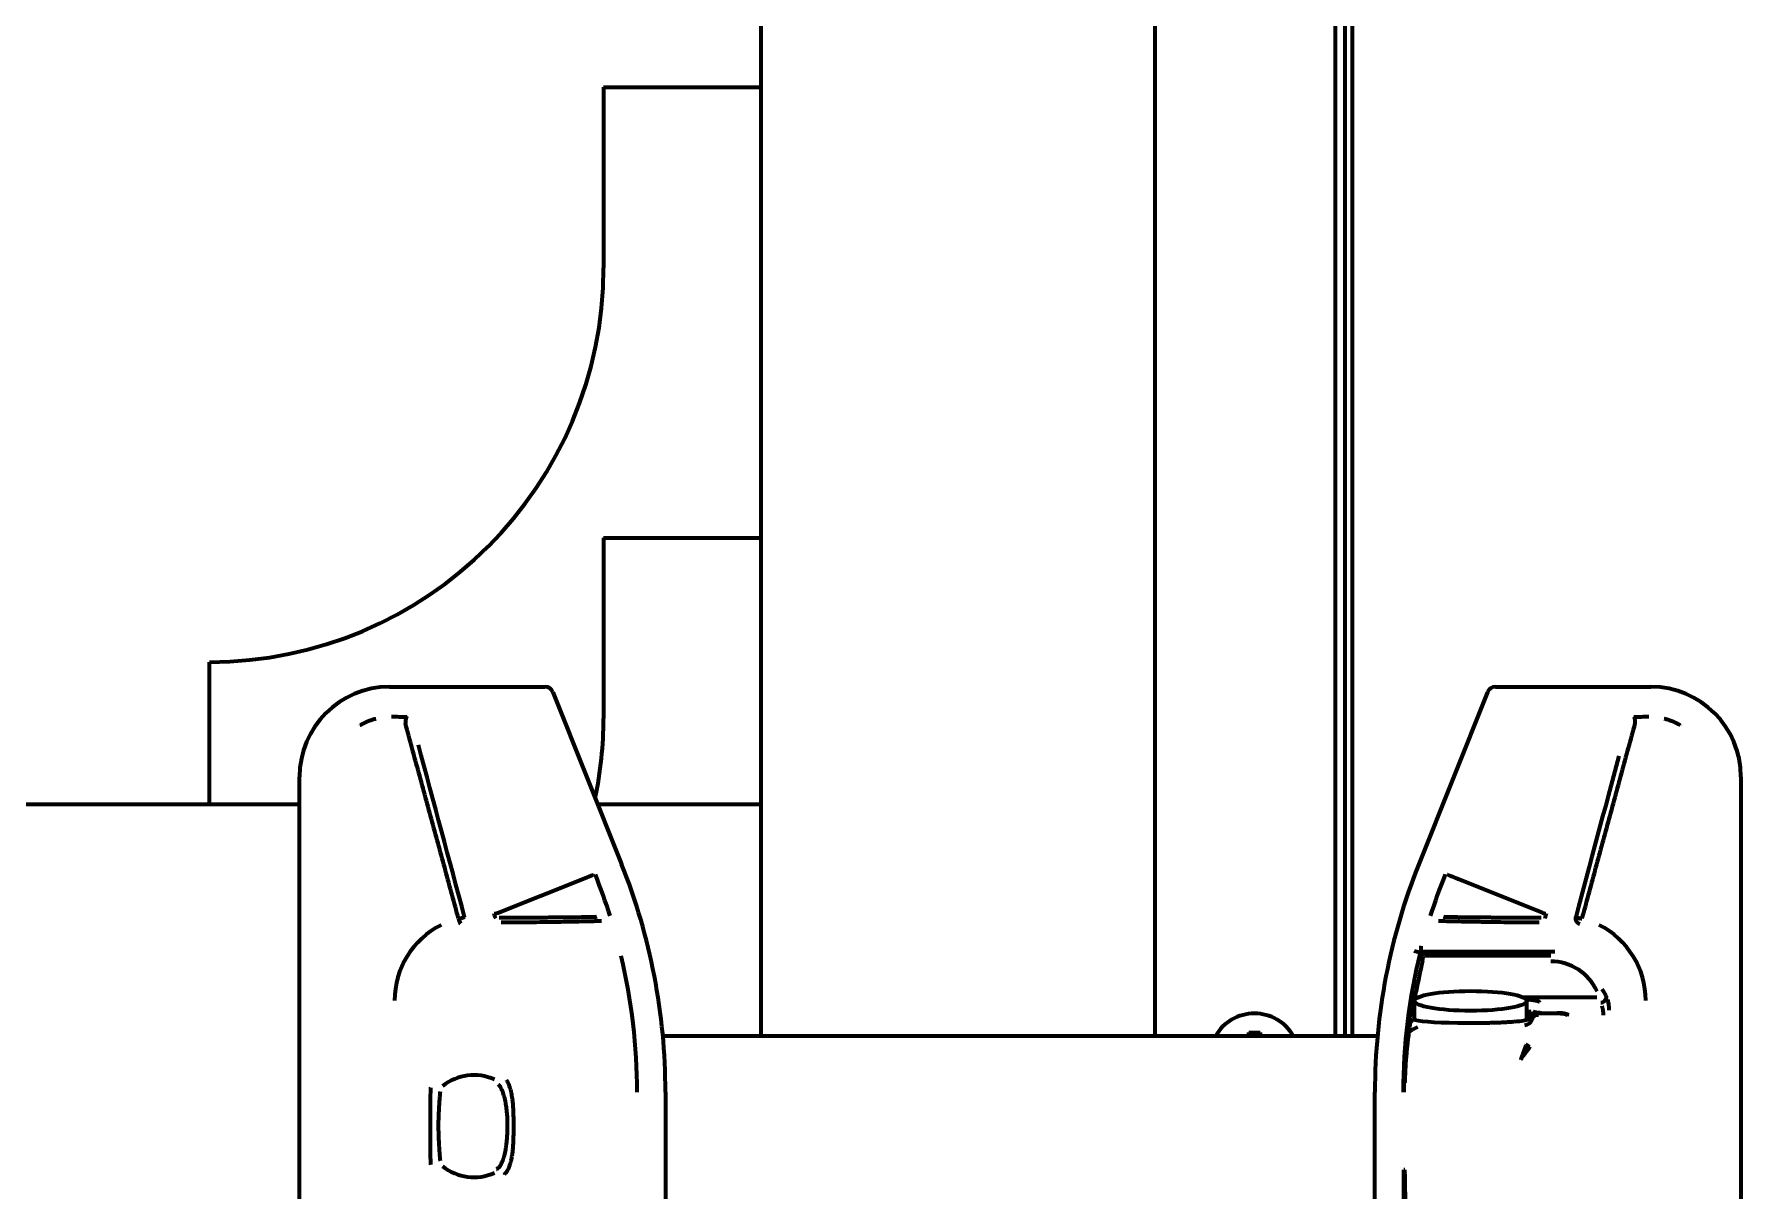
# Model space of a CAD drawing. Header units: inches. Extents: x -3022 to 7311, y 343 to 5680.
# Drawn here: x 3540.4 to 3691.9, y 4608.4 to 4711 of the extents above; entities that cross this region are included whole.
import ezdxf

# ---------------------------------------------------------------- set-up
doc = ezdxf.new("R2010")
doc.units = ezdxf.units.IN

msp = doc.modelspace()

# ---------------------------------------------------------------- linework, layer by layer
at = {"linetype": 'Continuous', "lineweight": 70}
for p, q in [((3655.92, 4622.11), (3655.92, 5426.1)), ((3639.92, 4622.11), (3639.92, 5424.1)), ((3604.92, 4622.1), (3604.92, 4927.61)), ((3657.42, 4622.1), (3657.42, 4925.1)), ((3656.74, 4924.1), (3656.74, 4622.1)), ((3590.92, 4706.32), (3590.92, 4690.3)), ((3590.92, 4706.32), (3604.92, 4706.32)), ((3590.92, 4666.32), (3590.92, 4650.3)), ((3590.92, 4666.32), (3604.92, 4666.32)), ((3555.92, 4642.65), (3555.92, 4655.3)), ((3571.91, 4653.1), (3585.72, 4653.1)), ((3670.12, 4653.1), (3683.93, 4653.1)), ((3586.41, 4652.63), (3592.52, 4637.36)), ((3669.42, 4652.63), (3663.32, 4637.36)), ((3563.92, 4573.1), (3563.92, 4645.11)), ((3691.92, 4645.11), (3691.92, 4573.1)), ((3563.91, 4642.65), (3224.92, 4642.65)), ((3604.92, 4642.65), (3590.4, 4642.65)), ((3589.1, 4636.06), (3589.98, 4636.42)), ((3581.54, 4633.04), (3589.1, 4636.06)), ((3674.3, 4633.04), (3666.74, 4636.06)), ((3663.52, 4629.59), (3675.41, 4629.59)), ((3675.03, 4629.21), (3663.82, 4629.21)), ((3663.73, 4628.71), (3663.63, 4628.74)), ((3663.19, 4626.05), (3663.09, 4626.06)), ((3662.92, 4625.22), (3662.92, 4623.55)), ((3663.11, 4625.55), (3663.28, 4625.55)), ((3672.55, 4625.55), (3679.14, 4625.55)), ((3672.92, 4623.55), (3672.92, 4625.22)), ((3662.43, 4623.11), (3662.53, 4623.02)), ((3662.65, 4623.35), (3662.8, 4623.61)), ((3662.82, 4623.64), (3662.92, 4623.69)), ((3673.01, 4623.63), (3673.01, 4623.64)), ((3673.72, 4624.1), (3673.77, 4624.1)), ((3675.6, 4624.1), (3673.82, 4624.1)), ((3675.6, 4624.14), (3675.6, 4624.1)), ((3659.65, 4622.1), (3596.19, 4622.1)), ((3596.42, 4617.12), (3596.42, 4573.1)), ((3659.42, 4573.1), (3659.42, 4617.12)), ((3662.09, 4610.23), (3661.99, 4610.23))]:
    msp.add_line(p, q, dxfattribs=at)
for centre, radius, start, end in [((3555.92, 4690.3), 35, 270, 0), ((3555.92, 4650.3), 35, 348.2817, 0), ((3541.92, 4617.12), 51.99, 17.5022, 21.8014), ((3541.92, 4617.12), 54.5, 0, 21.8014), ((3713.92, 4617.12), 54.5, 158.1986, 180), ((3713.92, 4617.12), 51.99, 158.1986, 162.4978), ((3579.86, 4625.25), 7.5, 116.6411, 180.0036), ((3675.97, 4625.25), 7.5, 359.9972, 63.358), ((3541.92, 4617.12), 51.99, 0, 13.4408), ((3713.92, 4617.12), 51.99, 166.2035, 180), ((3713.92, 4617.12), 51.61, 166.993, 170.0221), ((3675.04, 4624.22), 4.5, 24.0059, 90.0091), ((3648.72, 4620.1), 4, 29.9981, 149.9963), ((3667.92, 4614.1), 10, 122.7612, 122.9242), ((3579.42, 4614.1), 4.53, 66.4602, 128.2829), ((3713.92, 4617.12), 51.93, 179.0499, 180), ((3579.42, 4614.1), 4.53, 231.7171, 293.5398)]:
    msp.add_arc(centre, radius, start, end, dxfattribs=at)
for centre, major_axis, ratio, start_param, end_param in [((3571.93, 4645.09), (-5.67, 5.67), 0.997265, 5.499157, 7.067214), ((3585.72, 4652.35), (0.031, -0.75), 0.998627, 1.910477, 3.100392), ((3670.12, 4652.35), (0.031, 0.75), 0.998627, 0.041201, 1.231116), ((3683.91, 4645.09), (5.67, 5.67), 0.997265, 5.499157, 7.067214), ((3564.89, 4614.78), (264.8, -988.25), 0.017452, 1.584217, 1.599684), ((3690.94, 4614.78), (264.8, 988.26), 0.017452, 1.542914, 1.557376), ((3666.32, 4636.23), (-0.464, 0.186), 0.00001, 3.564808, 6.265734), ((3578.1, 4632.54), (-0.483, -0.13), 0.013523, 1.457675, 3.124137), ((3578.1, 4632.54), (-0.119, 0.486), 0.112563, 1.586794, 3.119544), ((3581.7, 4633.1), (-0.483, -0.129), 0.044563, 0.01747, 1.215363), ((3674.13, 4633.1), (0.483, -0.129), 0.044565, 5.067822, 6.265715), ((3677.73, 4632.54), (0.301, -0.399), 0.999598, 3.804727, 5.400099), ((3677.73, 4632.54), (0.483, -0.13), 0.013523, 3.159048, 4.825514), ((3679.48, 4625.57), (-0.427, -0.259), 0.996672, 1.026891, 2.873747), ((3662.48, 4622.72), (-0.0989, 0.0148), 0.918409, 0.044134, 1.971535), ((3667.95, 4623.62), (-5.13, 0), 0.069756, 0.043327, 0.108267), ((3667.92, 4623.62), (5.1, 0), 0.069927, 3.25023, 4.486596), ((3667.92, 4623.62), (5.1, 0), 0.069927, 5.586769, 6.174554), ((3672.74, 4623.7), (0.427, -0.451), 0.999829, 5.524595, 6.891653), ((3667.89, 4623.62), (-5.13, 0), 0.069756, 3.033332, 3.100369), ((3673.69, 4623.67), (0.488, 0.11), 0.980935, 1.683565, 2.914946), ((3673.72, 4623.6), (0, 0.501), 0.999097, 0.000003, 1.473687), ((3673.82, 4623.6), (0, 0.501), 0.999028, 0, 1.471684), ((3673.84, 4623.47), (0.5, -0.014), 0.966696, 1.404138, 2.958996), ((3674.2, 4624.6), (0, -0.5), 0.000006, 5.863051, 6.283192), ((3662.09, 4617.98), (-0.1, 0.0017), 0.000004, 4.712397, 6.26578)]:
    msp.add_ellipse(centre, major_axis=major_axis, ratio=ratio, start_param=start_param, end_param=end_param, dxfattribs=at)
msp.add_ellipse((3667.92, 4625.22), major_axis=(5, 0), ratio=0.176327, dxfattribs=at)
for points, degree, knots in [([(3570.68, 4650.25), (3570.68, 4650.25), (3570.67, 4650.25), (3570.64, 4650.24), (3570.61, 4650.23), (3570.58, 4650.23), (3570.55, 4650.22), (3570.51, 4650.21), (3570.48, 4650.2), (3570.45, 4650.19), (3570.42, 4650.18), (3570.38, 4650.17), (3570.35, 4650.16), (3570.32, 4650.15), (3570.29, 4650.14), (3570.26, 4650.12), (3570.22, 4650.11), (3570.19, 4650.1), (3570.16, 4650.09), (3570.13, 4650.08), (3570.1, 4650.07), (3570.07, 4650.06), (3570.04, 4650.04), (3570, 4650.03), (3569.97, 4650.02), (3569.94, 4650.01), (3569.91, 4649.99), (3569.88, 4649.98), (3569.85, 4649.97), (3569.82, 4649.95), (3569.79, 4649.94), (3569.76, 4649.93), (3569.73, 4649.91), (3569.7, 4649.9), (3569.67, 4649.88), (3569.64, 4649.87), (3569.61, 4649.85), (3569.58, 4649.84), (3569.55, 4649.82), (3569.52, 4649.81), (3569.5, 4649.79), (3569.47, 4649.78), (3569.44, 4649.76), (3569.41, 4649.75), (3569.38, 4649.73), (3569.35, 4649.72), (3569.33, 4649.7), (3569.32, 4649.7)], 3, [0, 0, 0, 0, 0.005015, 0.028175, 0.05131, 0.074419, 0.097503, 0.120562, 0.143595, 0.166602, 0.189585, 0.212542, 0.235473, 0.25838, 0.281261, 0.304118, 0.326949, 0.349755, 0.372537, 0.395294, 0.418026, 0.440734, 0.463417, 0.486075, 0.508709, 0.531318, 0.553901, 0.57646, 0.598992, 0.621499, 0.64398, 0.666435, 0.688864, 0.711266, 0.733641, 0.75599, 0.778311, 0.800606, 0.822873, 0.845112, 0.867324, 0.889507, 0.911663, 0.93379, 0.955889, 0.977959, 1, 1, 1, 1]), ([(3573.44, 4650.41), (3573.44, 4650.41), (3573.44, 4650.41), (3573.43, 4650.41), (3573.43, 4650.41), (3573.43, 4650.41), (3573.43, 4650.4), (3573.42, 4650.4), (3573.42, 4650.4), (3573.42, 4650.4), (3573.42, 4650.39), (3573.41, 4650.39), (3573.41, 4650.39), (3573.41, 4650.39), (3573.41, 4650.38), (3573.4, 4650.38), (3573.4, 4650.37), (3573.4, 4650.37), (3573.4, 4650.36), (3573.39, 4650.35), (3573.38, 4650.34), (3573.37, 4650.31), (3573.36, 4650.28), (3573.35, 4650.24), (3573.35, 4650.2), (3573.34, 4650.16), (3573.33, 4650.11), (3573.33, 4650.07), (3573.33, 4650.05), (3573.33, 4650.03), (3573.33, 4650.01), (3573.32, 4649.99), (3573.32, 4649.97), (3573.32, 4649.95), (3573.32, 4649.93), (3573.32, 4649.91), (3573.32, 4649.89), (3573.32, 4649.87), (3573.32, 4649.86)], 3, [0, 0, 0, 0, 0.014233, 0.028379, 0.042448, 0.056447, 0.070385, 0.08427, 0.098111, 0.111917, 0.125697, 0.13946, 0.153216, 0.166973, 0.180741, 0.194529, 0.208347, 0.222203, 0.236108, 0.25007, 0.311115, 0.372699, 0.435479, 0.500026, 0.55846, 0.619456, 0.683242, 0.749971, 0.771354, 0.793527, 0.8165, 0.840277, 0.864865, 0.890265, 0.91648, 0.94351, 0.971351, 1, 1, 1, 1]), ([(3686.51, 4649.7), (3686.5, 4649.71), (3686.48, 4649.72), (3686.45, 4649.74), (3686.42, 4649.75), (3686.38, 4649.77), (3686.35, 4649.79), (3686.32, 4649.81), (3686.28, 4649.82), (3686.25, 4649.84), (3686.22, 4649.86), (3686.18, 4649.87), (3686.15, 4649.89), (3686.12, 4649.91), (3686.08, 4649.92), (3686.05, 4649.94), (3686.02, 4649.95), (3685.98, 4649.97), (3685.95, 4649.98), (3685.91, 4650), (3685.88, 4650.01), (3685.84, 4650.03), (3685.81, 4650.04), (3685.77, 4650.05), (3685.74, 4650.07), (3685.7, 4650.08), (3685.67, 4650.09), (3685.63, 4650.11), (3685.59, 4650.12), (3685.56, 4650.13), (3685.52, 4650.15), (3685.48, 4650.16), (3685.45, 4650.17), (3685.41, 4650.18), (3685.38, 4650.19), (3685.34, 4650.2), (3685.3, 4650.21), (3685.26, 4650.22), (3685.23, 4650.23), (3685.19, 4650.24), (3685.17, 4650.25), (3685.15, 4650.25), (3685.15, 4650.25)], 3, [0, 0, 0, 0, 0.024984, 0.050005, 0.075063, 0.100157, 0.125287, 0.150454, 0.175656, 0.200893, 0.226166, 0.251473, 0.276815, 0.302192, 0.327602, 0.353046, 0.378524, 0.404035, 0.429579, 0.455156, 0.480765, 0.506407, 0.53208, 0.557785, 0.583522, 0.60929, 0.63509, 0.660921, 0.686785, 0.712681, 0.738609, 0.76457, 0.790563, 0.816588, 0.842646, 0.868736, 0.894859, 0.921015, 0.947204, 0.973425, 0.99968, 1, 1, 1, 1]), ([(3589.98, 4636.42), (3589.99, 4636.41), (3589.99, 4636.4), (3590, 4636.38), (3590, 4636.37), (3590.01, 4636.36)], 3, [0, 0, 0, 0, 0.502212, 0.502212, 1, 1, 1, 1]), ([(3665.83, 4636.36), (3665.83, 4636.37), (3665.84, 4636.38), (3665.85, 4636.4), (3665.85, 4636.41), (3665.85, 4636.42)], 3, [0, 0, 0, 0, 0.502213, 0.502213, 1, 1, 1, 1]), ([(3589.1, 4636.06), (3589.1, 4636.05), (3589.1, 4636.04), (3589.11, 4636.02), (3589.12, 4636.01), (3589.12, 4636)], 3, [0, 0, 0, 0, 0.502197, 0.502197, 1, 1, 1, 1]), ([(3666.72, 4636), (3666.72, 4636.01), (3666.72, 4636.02), (3666.73, 4636.04), (3666.74, 4636.05), (3666.74, 4636.06)], 3, [0, 0, 0, 0, 0.502213, 0.502213, 1, 1, 1, 1]), ([(3581.34, 4632.54), (3581.32, 4632.61), (3581.3, 4632.68), (3581.26, 4632.83), (3581.24, 4632.9), (3581.22, 4632.97)], 3, [0, 0, 0, 0, 0.50115, 0.50115, 1, 1, 1, 1]), ([(3590.32, 4632.67), (3590.21, 4632.66), (3590.1, 4632.66), (3589.93, 4632.65), (3589.84, 4632.65), (3589.74, 4632.65), (3589.68, 4632.65), (3589.65, 4632.65), (3589.36, 4632.64), (3589.08, 4632.64), (3588.49, 4632.63), (3588.17, 4632.62), (3587.51, 4632.62), (3587.15, 4632.61), (3586.69, 4632.61), (3586.59, 4632.61), (3586.45, 4632.61), (3586.4, 4632.61), (3586.31, 4632.61), (3586.06, 4632.61), (3585.82, 4632.6), (3585.21, 4632.6), (3584.8, 4632.6), (3584.26, 4632.6), (3584.15, 4632.6), (3583.93, 4632.6), (3583.82, 4632.6), (3583.49, 4632.6), (3583.04, 4632.6), (3582.59, 4632.6), (3582.24, 4632.6), (3582.12, 4632.6), (3581.89, 4632.6), (3581.77, 4632.6), (3581.66, 4632.6)], 3, [0, 0, 0, 0, 0.0625, 0.0625, 0.09375, 0.109375, 0.109375, 0.125, 0.125, 0.25, 0.25, 0.375, 0.375, 0.5, 0.5, 0.53125, 0.53125, 0.546875, 0.546875, 0.5625, 0.625, 0.625, 0.75, 0.75, 0.78125, 0.78125, 0.8125, 0.8125, 0.875, 0.9375, 0.9375, 0.96875, 0.96875, 1, 1, 1, 1]), ([(3590.75, 4632.3), (3590.65, 4632.3), (3590.53, 4632.3), (3590.35, 4632.29), (3590.26, 4632.29), (3590.16, 4632.29), (3590.09, 4632.28), (3590.06, 4632.28), (3589.76, 4632.27), (3589.47, 4632.27), (3588.86, 4632.25), (3588.53, 4632.25), (3587.84, 4632.23), (3587.47, 4632.23), (3586.99, 4632.22), (3586.89, 4632.22), (3586.74, 4632.21), (3586.69, 4632.21), (3586.59, 4632.21), (3586.34, 4632.21), (3586.09, 4632.21), (3585.47, 4632.2), (3585.04, 4632.19), (3584.16, 4632.18), (3583.26, 4632.18), (3582.31, 4632.17), (3581.82, 4632.17)], 3, [0, 0, 0, 0, 0.0625, 0.0625, 0.09375, 0.109375, 0.109375, 0.125, 0.125, 0.25, 0.25, 0.375, 0.375, 0.5, 0.5, 0.53125, 0.53125, 0.546875, 0.546875, 0.5625, 0.625, 0.625, 0.75, 0.75, 0.875, 1, 1, 1, 1]), ([(3674.02, 4632.17), (3673.53, 4632.17), (3673.06, 4632.17), (3672.13, 4632.18), (3671.68, 4632.18), (3670.8, 4632.19), (3670.37, 4632.2), (3669.85, 4632.2), (3669.69, 4632.21), (3669.54, 4632.21), (3669.44, 4632.21), (3669.39, 4632.21), (3669.13, 4632.21), (3668.94, 4632.22), (3668.36, 4632.23), (3668, 4632.23), (3667.3, 4632.25), (3666.98, 4632.25), (3666.52, 4632.26), (3666.37, 4632.27), (3666.15, 4632.27), (3666.08, 4632.27), (3665.98, 4632.28), (3665.94, 4632.28), (3665.87, 4632.28), (3665.84, 4632.28), (3665.54, 4632.29), (3665.3, 4632.3), (3665.08, 4632.3)], 3, [0, 0, 0, 0, 0.125, 0.125, 0.25, 0.25, 0.375, 0.375, 0.40625, 0.421875, 0.421875, 0.4375, 0.4375, 0.5, 0.5, 0.625, 0.625, 0.75, 0.75, 0.8125, 0.8125, 0.84375, 0.84375, 0.859375, 0.859375, 0.875, 0.875, 1, 1, 1, 1]), ([(3674.18, 4632.6), (3673.71, 4632.6), (3673.25, 4632.6), (3672.35, 4632.6), (3671.91, 4632.6), (3671.06, 4632.6), (3670.64, 4632.6), (3670.14, 4632.6), (3669.99, 4632.6), (3669.84, 4632.6), (3669.74, 4632.61), (3669.69, 4632.61), (3669.45, 4632.61), (3669.26, 4632.61), (3668.7, 4632.61), (3668.34, 4632.62), (3667.67, 4632.62), (3667.36, 4632.63), (3666.91, 4632.63), (3666.76, 4632.64), (3666.55, 4632.64), (3666.49, 4632.64), (3666.35, 4632.64), (3666.29, 4632.65), (3666.16, 4632.65), (3666.09, 4632.65), (3665.97, 4632.65), (3665.91, 4632.65), (3665.73, 4632.66), (3665.62, 4632.66), (3665.52, 4632.67)], 3, [0, 0, 0, 0, 0.125, 0.125, 0.25, 0.25, 0.375, 0.375, 0.40625, 0.421875, 0.421875, 0.4375, 0.4375, 0.5, 0.5, 0.625, 0.625, 0.75, 0.75, 0.8125, 0.8125, 0.84375, 0.84375, 0.875, 0.875, 0.90625, 0.90625, 0.9375, 0.9375, 1, 1, 1, 1]), ([(3674.62, 4632.97), (3674.6, 4632.9), (3674.58, 4632.83), (3674.54, 4632.68), (3674.52, 4632.61), (3674.5, 4632.54)], 3, [0, 0, 0, 0, 0.501162, 0.501162, 1, 1, 1, 1]), ([(3662.94, 4629.65), (3662.95, 4629.65), (3662.96, 4629.64), (3662.97, 4629.64), (3662.98, 4629.64), (3663.01, 4629.63), (3663.02, 4629.63), (3663.07, 4629.62), (3663.1, 4629.61), (3663.16, 4629.59), (3663.18, 4629.59), (3663.22, 4629.57), (3663.23, 4629.57), (3663.26, 4629.56), (3663.27, 4629.56), (3663.3, 4629.55), (3663.32, 4629.55), (3663.35, 4629.54), (3663.36, 4629.54), (3663.37, 4629.53), (3663.38, 4629.53), (3663.4, 4629.53), (3663.41, 4629.52), (3663.42, 4629.52), (3663.42, 4629.52), (3663.43, 4629.52), (3663.43, 4629.52), (3663.43, 4629.52)], 3, [0, 0, 0, 0, 0.03125, 0.03125, 0.0625, 0.0625, 0.125, 0.125, 0.25, 0.25, 0.375, 0.375, 0.4375, 0.4375, 0.5, 0.5, 0.625, 0.625, 0.6875, 0.6875, 0.75, 0.75, 0.875, 0.875, 0.9375, 0.9375, 1, 1, 1, 1]), ([(3663.72, 4629.15), (3663.7, 4629.18), (3663.67, 4629.21), (3663.62, 4629.27), (3663.6, 4629.3), (3663.55, 4629.36), (3663.52, 4629.39), (3663.48, 4629.46), (3663.45, 4629.49), (3663.43, 4629.52)], 3, [0, 0, 0, 0, 0.25, 0.25, 0.5, 0.5, 0.75, 0.75, 1, 1, 1, 1]), ([(3663.51, 4630.09), (3663.51, 4630.08), (3663.51, 4630.07), (3663.51, 4630.06), (3663.51, 4630.05), (3663.51, 4630.02), (3663.51, 4630.01), (3663.51, 4629.96), (3663.51, 4629.93), (3663.51, 4629.89), (3663.51, 4629.87), (3663.51, 4629.84), (3663.51, 4629.81), (3663.51, 4629.79), (3663.51, 4629.76), (3663.51, 4629.75), (3663.51, 4629.72), (3663.51, 4629.7), (3663.51, 4629.67), (3663.51, 4629.66), (3663.52, 4629.64), (3663.52, 4629.64), (3663.52, 4629.62), (3663.52, 4629.61), (3663.52, 4629.6), (3663.52, 4629.59), (3663.52, 4629.59), (3663.52, 4629.59), (3663.52, 4629.59)], 3, [0, 0, 0, 0, 0.03125, 0.03125, 0.0625, 0.0625, 0.125, 0.125, 0.25, 0.25, 0.3125, 0.3125, 0.375, 0.4375, 0.4375, 0.5, 0.5, 0.625, 0.625, 0.6875, 0.6875, 0.75, 0.75, 0.875, 0.875, 0.9375, 0.9375, 1, 1, 1, 1]), ([(3663.63, 4628.74), (3663.64, 4628.75), (3663.65, 4628.79), (3663.66, 4628.84), (3663.67, 4628.89), (3663.68, 4628.95), (3663.69, 4629), (3663.7, 4629.05), (3663.71, 4629.1), (3663.72, 4629.13), (3663.72, 4629.14), (3663.72, 4629.14), (3663.72, 4629.14)], 3, [0, 0, 0, 0, 0.111105, 0.222209, 0.333314, 0.444418, 0.555523, 0.666628, 0.777732, 0.888837, 0.999941, 1, 1, 1, 1]), ([(3663.01, 4625.66), (3663.01, 4625.66), (3663.01, 4625.66), (3663.01, 4625.66), (3663.02, 4625.67), (3663.02, 4625.69), (3663.03, 4625.71), (3663.03, 4625.75), (3663.04, 4625.81), (3663.06, 4625.88), (3663.07, 4625.97), (3663.08, 4626.03), (3663.09, 4626.06)], 3, [0, 0, 0, 0, 0.000048, 0.000048, 0.125042, 0.250036, 0.37503, 0.500024, 0.625018, 0.750012, 0.875006, 1, 1, 1, 1]), ([(3662.49, 4623.39), (3662.51, 4623.51), (3662.55, 4623.75), (3662.61, 4624.06), (3662.66, 4624.31), (3662.7, 4624.43), (3662.71, 4624.48)], 3, [0, 0, 0, 0, 0.249997, 0.499998, 0.749999, 1, 1, 1, 1]), ([(3662.74, 4624.57), (3662.74, 4624.58), (3662.74, 4624.59), (3662.75, 4624.61), (3662.76, 4624.64), (3662.77, 4624.68), (3662.78, 4624.73), (3662.79, 4624.79), (3662.8, 4624.86), (3662.82, 4624.94), (3662.84, 4625.03), (3662.86, 4625.12), (3662.88, 4625.22), (3662.9, 4625.31), (3662.91, 4625.39), (3662.93, 4625.44), (3662.94, 4625.47), (3662.94, 4625.49), (3662.94, 4625.49), (3662.94, 4625.49), (3662.94, 4625.49)], 3, [0, 0, 0, 0, 0.062495, 0.12499, 0.187484, 0.249979, 0.312474, 0.374969, 0.437464, 0.499959, 0.562453, 0.624948, 0.687443, 0.749938, 0.812433, 0.874927, 0.937422, 0.999917, 0.999917, 1, 1, 1, 1]), ([(3662.94, 4625.49), (3662.95, 4625.5), (3662.95, 4625.52), (3662.97, 4625.55), (3662.97, 4625.56), (3662.98, 4625.59), (3662.99, 4625.6), (3663, 4625.63), (3663.01, 4625.65), (3663.01, 4625.66)], 3, [0, 0, 0, 0, 0.25, 0.25, 0.5, 0.5, 0.75, 0.75, 1, 1, 1, 1]), ([(3672.73, 4625.38), (3672.81, 4625.37), (3673.23, 4625.33), (3673.72, 4625.26), (3673.99, 4625.18), (3674.01, 4625.14)], 2, [0, 0, 0, 0.073395, 0.382263, 0.691132, 1, 1, 1]), ([(3673.13, 4624.37), (3673.13, 4624.36), (3673.13, 4624.34), (3673.13, 4624.28), (3673.13, 4624.25), (3673.13, 4624.2), (3673.13, 4624.18), (3673.13, 4624.14), (3673.13, 4624.12), (3673.13, 4624.07), (3673.13, 4624.05), (3673.13, 4624.01), (3673.13, 4623.99), (3673.13, 4623.97), (3673.13, 4623.96), (3673.14, 4623.95), (3673.14, 4623.94)], 3, [0, 0, 0, 0, 0.25, 0.25, 0.5, 0.5, 0.625, 0.625, 0.75, 0.75, 0.875, 0.875, 0.9375, 0.96875, 0.96875, 1, 1, 1, 1]), ([(3674.2, 4624.14), (3674.17, 4624.14), (3674.13, 4624.14), (3674.07, 4624.15), (3674.04, 4624.15), (3673.98, 4624.15), (3673.95, 4624.16), (3673.9, 4624.16), (3673.87, 4624.17), (3673.82, 4624.17), (3673.8, 4624.18), (3673.76, 4624.18), (3673.74, 4624.19), (3673.68, 4624.2), (3673.65, 4624.21), (3673.58, 4624.22), (3673.55, 4624.23), (3673.52, 4624.24), (3673.51, 4624.25), (3673.51, 4624.25)], 3, [0, 0, 0, 0, 0.09463, 0.09463, 0.18926, 0.18926, 0.283889, 0.283889, 0.378519, 0.378519, 0.473149, 0.473149, 0.567779, 0.567779, 0.757038, 0.757038, 0.946298, 0.946298, 1, 1, 1, 1]), ([(3679.73, 4623.96), (3679.73, 4623.97), (3679.73, 4624), (3679.72, 4624.04), (3679.72, 4624.09), (3679.72, 4624.13), (3679.71, 4624.17), (3679.71, 4624.22), (3679.7, 4624.26), (3679.7, 4624.3), (3679.69, 4624.34), (3679.69, 4624.39), (3679.68, 4624.44), (3679.67, 4624.49), (3679.66, 4624.54), (3679.64, 4624.6), (3679.63, 4624.66), (3679.62, 4624.7), (3679.61, 4624.73), (3679.61, 4624.74)], 3, [0, 0, 0, 0, 0.04305, 0.087212, 0.132486, 0.178874, 0.226377, 0.274994, 0.324728, 0.375578, 0.427546, 0.480632, 0.543095, 0.612699, 0.689444, 0.77333, 0.864358, 0.962528, 1, 1, 1, 1]), ([(3680.23, 4624.41), (3680.23, 4624.42), (3680.23, 4624.43), (3680.23, 4624.45), (3680.22, 4624.47), (3680.22, 4624.5), (3680.22, 4624.52), (3680.22, 4624.54), (3680.22, 4624.56), (3680.22, 4624.58), (3680.22, 4624.6), (3680.22, 4624.62), (3680.21, 4624.64), (3680.21, 4624.66), (3680.21, 4624.68), (3680.21, 4624.7), (3680.21, 4624.71), (3680.21, 4624.73), (3680.2, 4624.75), (3680.2, 4624.77), (3680.2, 4624.78), (3680.2, 4624.8), (3680.19, 4624.82), (3680.19, 4624.84), (3680.19, 4624.85), (3680.19, 4624.87), (3680.19, 4624.88), (3680.18, 4624.9), (3680.18, 4624.92), (3680.18, 4624.93), (3680.18, 4624.95), (3680.17, 4624.96), (3680.17, 4624.97), (3680.17, 4624.99), (3680.17, 4625), (3680.16, 4625.02), (3680.16, 4625.03), (3680.16, 4625.04), (3680.16, 4625.06), (3680.15, 4625.07), (3680.15, 4625.08), (3680.15, 4625.1), (3680.15, 4625.11), (3680.15, 4625.12), (3680.14, 4625.13), (3680.14, 4625.14), (3680.14, 4625.16), (3680.14, 4625.17), (3680.13, 4625.18), (3680.13, 4625.19), (3680.13, 4625.2), (3680.13, 4625.21), (3680.12, 4625.22), (3680.12, 4625.23), (3680.12, 4625.24), (3680.12, 4625.25), (3680.11, 4625.26), (3680.11, 4625.27), (3680.11, 4625.28), (3680.1, 4625.3), (3680.1, 4625.31), (3680.1, 4625.33), (3680.1, 4625.33)], 3, [0, 0, 0, 0, 0.01933, 0.03855, 0.05766, 0.076661, 0.095553, 0.114335, 0.133008, 0.151571, 0.170025, 0.18837, 0.206606, 0.224733, 0.242752, 0.260662, 0.278463, 0.296157, 0.313742, 0.331219, 0.348588, 0.365849, 0.383002, 0.400048, 0.416986, 0.433816, 0.450539, 0.467155, 0.483663, 0.500064, 0.516357, 0.532544, 0.548623, 0.564596, 0.580461, 0.59622, 0.611872, 0.627417, 0.642856, 0.658188, 0.673414, 0.688533, 0.703545, 0.718452, 0.733252, 0.747946, 0.762534, 0.777015, 0.791391, 0.80566, 0.819824, 0.833882, 0.847833, 0.861679, 0.875419, 0.889054, 0.902582, 0.916005, 0.929322, 0.942534, 0.990751, 1, 1, 1, 1]), ([(3662.43, 4623.11), (3662.44, 4623.15), (3662.45, 4623.21), (3662.45, 4623.27), (3662.46, 4623.3), (3662.46, 4623.32), (3662.47, 4623.32), (3662.47, 4623.32), (3662.47, 4623.32)], 3, [0, 0, 0, 0, 0.249874, 0.499749, 0.749623, 0.999497, 0.999497, 1, 1, 1, 1]), ([(3662.47, 4623.32), (3662.47, 4623.33), (3662.47, 4623.34), (3662.48, 4623.37), (3662.49, 4623.38), (3662.49, 4623.39)], 3, [0, 0, 0, 0, 0.5, 0.5, 1, 1, 1, 1]), ([(3662.5, 4623.34), (3662.5, 4623.34), (3662.5, 4623.34), (3662.5, 4623.35), (3662.5, 4623.35), (3662.5, 4623.35), (3662.49, 4623.36), (3662.49, 4623.36), (3662.49, 4623.36), (3662.49, 4623.36), (3662.49, 4623.37), (3662.49, 4623.37), (3662.49, 4623.37), (3662.49, 4623.37), (3662.49, 4623.37), (3662.49, 4623.37), (3662.49, 4623.37), (3662.49, 4623.38), (3662.49, 4623.38), (3662.49, 4623.38), (3662.49, 4623.38), (3662.49, 4623.38), (3662.49, 4623.38), (3662.49, 4623.39), (3662.49, 4623.39), (3662.49, 4623.39), (3662.49, 4623.39), (3662.49, 4623.39), (3662.49, 4623.39)], 3, [0, 0, 0, 0, 0.087775, 0.167542, 0.239322, 0.303148, 0.359064, 0.407136, 0.447472, 0.480253, 0.505822, 0.538406, 0.5705, 0.602112, 0.633252, 0.663928, 0.694152, 0.723932, 0.753281, 0.782208, 0.810726, 0.838848, 0.866586, 0.893953, 0.920963, 0.947631, 0.973971, 1, 1, 1, 1]), ([(3662.5, 4623.34), (3662.5, 4623.33), (3662.5, 4623.33), (3662.51, 4623.33), (3662.51, 4623.33), (3662.51, 4623.32), (3662.51, 4623.32), (3662.52, 4623.32), (3662.52, 4623.31), (3662.52, 4623.31), (3662.52, 4623.31), (3662.53, 4623.31), (3662.53, 4623.31), (3662.54, 4623.3), (3662.54, 4623.3), (3662.55, 4623.3), (3662.55, 4623.3), (3662.56, 4623.3), (3662.57, 4623.3), (3662.58, 4623.3), (3662.58, 4623.3), (3662.6, 4623.31), (3662.6, 4623.31), (3662.61, 4623.32)], 3, [0, 0, 0, 0, 0.015625, 0.015625, 0.03125, 0.03125, 0.0625, 0.0625, 0.09375, 0.09375, 0.125, 0.125, 0.1875, 0.1875, 0.25, 0.25, 0.375, 0.375, 0.5, 0.5, 0.75, 0.75, 1, 1, 1, 1]), ([(3662.59, 4623.87), (3662.59, 4623.88), (3662.6, 4623.89), (3662.61, 4623.96), (3662.62, 4624.01), (3662.63, 4624.09), (3662.64, 4624.13), (3662.65, 4624.17)], 3, [0, 0, 0, 0, 0.108625, 0.108625, 0.574825, 0.574825, 1, 1, 1, 1]), ([(3662.76, 4622.66), (3662.83, 4622.71), (3662.91, 4622.75), (3663.07, 4622.83), (3663.15, 4622.87), (3663.23, 4622.91)], 3, [0, 0, 0, 0, 0.5, 0.5, 1, 1, 1, 1]), ([(3666.78, 4623.27), (3666.96, 4623.27), (3667.15, 4623.27), (3667.53, 4623.27), (3667.73, 4623.26), (3667.92, 4623.26)], 3, [0, 0, 0, 0, 0.5, 0.5, 1, 1, 1, 1]), ([(3667.92, 4623.26), (3668.11, 4623.26), (3668.29, 4623.26), (3668.66, 4623.27), (3668.84, 4623.27), (3669.2, 4623.28), (3669.38, 4623.28), (3669.6, 4623.28), (3669.65, 4623.29), (3669.74, 4623.29), (3669.87, 4623.29), (3669.99, 4623.3), (3670.24, 4623.3), (3670.41, 4623.31), (3670.72, 4623.32), (3670.88, 4623.33), (3671.06, 4623.34), (3671.1, 4623.34), (3671.17, 4623.35), (3671.28, 4623.35), (3671.38, 4623.36), (3671.58, 4623.37), (3671.71, 4623.38), (3671.83, 4623.39)], 3, [0, 0, 0, 0, 0.125, 0.125, 0.25, 0.25, 0.375, 0.375, 0.40625, 0.40625, 0.4375, 0.5, 0.5, 0.625, 0.625, 0.75, 0.75, 0.78125, 0.78125, 0.8125, 0.875, 0.875, 1, 1, 1, 1]), ([(3673.03, 4623.61), (3673.08, 4623.62), (3673.13, 4623.64), (3673.18, 4623.67), (3673.19, 4623.67)], 2, [0, 0, 0, 0.500233, 0.75035, 1, 1, 1]), ([(3673.53, 4624.14), (3673.56, 4624.13), (3673.59, 4624.12), (3673.63, 4624.11), (3673.65, 4624.1), (3673.68, 4624.1), (3673.7, 4624.1), (3673.72, 4624.1)], 3, [0, 0, 0, 0, 0.5, 0.5, 0.75, 0.75, 1, 1, 1, 1]), ([(3676.64, 4623.98), (3676.64, 4623.98), (3676.6, 4623.99), (3676.53, 4624.02), (3676.42, 4624.05), (3676.3, 4624.08), (3676.18, 4624.1), (3676.07, 4624.12), (3675.98, 4624.12), (3675.92, 4624.13), (3675.87, 4624.13), (3675.84, 4624.14), (3675.8, 4624.14), (3675.77, 4624.14), (3675.73, 4624.14), (3675.69, 4624.14), (3675.64, 4624.14), (3675.61, 4624.14), (3675.6, 4624.14)], 3, [0, 0, 0, 0, 0.000059, 0.132051, 0.251205, 0.363862, 0.491337, 0.579126, 0.661179, 0.737452, 0.763103, 0.790798, 0.820541, 0.852335, 0.886181, 0.922079, 0.960023, 1, 1, 1, 1]), ([(3676.51, 4623.95), (3676.51, 4623.95), (3676.47, 4623.97), (3676.38, 4624), (3676.25, 4624.04), (3676.14, 4624.06), (3676.06, 4624.07), (3676.03, 4624.07), (3675.99, 4624.08), (3675.95, 4624.08), (3675.92, 4624.09), (3675.88, 4624.09), (3675.84, 4624.09), (3675.8, 4624.09), (3675.76, 4624.1), (3675.72, 4624.1), (3675.68, 4624.1), (3675.64, 4624.1), (3675.61, 4624.1), (3675.6, 4624.1)], 3, [0, 0, 0, 0, 0.000004, 0.17123, 0.332846, 0.488044, 0.52622, 0.564458, 0.6028, 0.641285, 0.679952, 0.718839, 0.757981, 0.797413, 0.837166, 0.877273, 0.917763, 0.958663, 1, 1, 1, 1]), ([(3648.22, 4622.1), (3648.22, 4622.14), (3648.22, 4622.23), (3648.22, 4622.33), (3648.22, 4622.4)], 3, [0, 0, 0, 0, 0.39371, 1, 1, 1, 1]), ([(3662.09, 4617.98), (3662.1, 4618.09), (3662.11, 4618.49), (3662.14, 4619.13), (3662.19, 4619.87), (3662.24, 4620.51), (3662.29, 4621.05), (3662.34, 4621.5), (3662.38, 4621.85), (3662.42, 4622.12), (3662.44, 4622.3), (3662.46, 4622.42), (3662.48, 4622.48), (3662.48, 4622.49), (3662.48, 4622.49)], 3, [0, 0, 0, 0, 0.055778, 0.193635, 0.31794, 0.429921, 0.530786, 0.62174, 0.70352, 0.777177, 0.843619, 0.903584, 0.957821, 1, 1, 1, 1]), ([(3662.76, 4622.66), (3662.72, 4622.64), (3662.68, 4622.63), (3662.6, 4622.62), (3662.55, 4622.62), (3662.5, 4622.63)], 3, [0, 0, 0, 0, 0.5, 0.5, 1, 1, 1, 1]), ([(3662.51, 4622.51), (3662.51, 4622.51), (3662.51, 4622.51), (3662.5, 4622.52), (3662.5, 4622.53), (3662.5, 4622.56), (3662.5, 4622.59), (3662.5, 4622.63)], 3, [0, 0, 0, 0, 0.25, 0.25, 0.5, 0.5, 1, 1, 1, 1]), ([(3672.85, 4621.33), (3672.81, 4621.22), (3672.77, 4621.12), (3672.69, 4620.9), (3672.65, 4620.8), (3672.57, 4620.58), (3672.53, 4620.47), (3672.45, 4620.25), (3672.41, 4620.14), (3672.37, 4620.03)], 3, [0, 0, 0, 0, 0.25, 0.25, 0.5, 0.5, 0.75, 0.75, 1, 1, 1, 1]), ([(3673.17, 4621.1), (3673.14, 4621.12), (3673.12, 4621.14), (3673.07, 4621.18), (3673.04, 4621.2), (3672.98, 4621.24), (3672.96, 4621.26), (3672.9, 4621.3), (3672.87, 4621.31), (3672.85, 4621.33)], 3, [0, 0, 0, 0, 0.25, 0.25, 0.5, 0.5, 0.75, 0.75, 1, 1, 1, 1]), ([(3673.16, 4621.1), (3673.15, 4621.08), (3673.12, 4621.04), (3673.07, 4620.97), (3673.02, 4620.91), (3672.98, 4620.85), (3672.93, 4620.8), (3672.89, 4620.74), (3672.85, 4620.69), (3672.81, 4620.63), (3672.77, 4620.58), (3672.73, 4620.53), (3672.7, 4620.49), (3672.66, 4620.44), (3672.63, 4620.39), (3672.6, 4620.35), (3672.57, 4620.31), (3672.54, 4620.27), (3672.51, 4620.23), (3672.48, 4620.19), (3672.46, 4620.16), (3672.43, 4620.12), (3672.41, 4620.09), (3672.39, 4620.06), (3672.37, 4620.04), (3672.37, 4620.03)], 3, [0, 0, 0, 0, 0.060363, 0.11919, 0.17648, 0.232235, 0.286453, 0.339136, 0.390282, 0.439894, 0.48797, 0.53451, 0.579516, 0.622988, 0.664925, 0.705328, 0.744197, 0.781533, 0.817336, 0.851607, 0.884346, 0.915554, 0.945232, 0.97338, 1, 1, 1, 1]), ([(3582.29, 4610.02), (3582.31, 4610.04), (3582.32, 4610.05), (3582.34, 4610.07), (3582.34, 4610.08), (3582.36, 4610.1), (3582.36, 4610.11), (3582.4, 4610.16), (3582.42, 4610.21), (3582.46, 4610.29), (3582.48, 4610.32), (3582.5, 4610.36), (3582.5, 4610.38), (3582.52, 4610.41), (3582.52, 4610.42), (3582.56, 4610.5), (3582.58, 4610.57), (3582.63, 4610.72), (3582.65, 4610.8), (3582.69, 4610.92), (3582.7, 4610.96), (3582.72, 4611.04), (3582.73, 4611.09), (3582.76, 4611.22), (3582.77, 4611.3), (3582.8, 4611.49), (3582.82, 4611.58), (3582.85, 4611.77), (3582.86, 4611.86), (3582.87, 4612.01), (3582.88, 4612.06), (3582.89, 4612.16), (3582.89, 4612.21), (3582.91, 4612.46), (3582.92, 4612.66), (3582.93, 4613.07), (3582.94, 4613.27), (3582.94, 4613.58), (3582.94, 4613.68), (3582.94, 4613.89), (3582.94, 4614.1), (3582.94, 4614.31), (3582.94, 4614.51), (3582.94, 4614.62), (3582.94, 4614.82), (3582.94, 4614.93), (3582.93, 4615.13), (3582.93, 4615.24), (3582.92, 4615.54), (3582.91, 4615.74), (3582.89, 4616.04), (3582.88, 4616.14), (3582.86, 4616.28), (3582.86, 4616.33), (3582.85, 4616.43), (3582.84, 4616.48), (3582.82, 4616.62), (3582.8, 4616.71), (3582.77, 4616.89), (3582.76, 4616.98), (3582.73, 4617.11), (3582.71, 4617.17), (3582.7, 4617.24), (3582.69, 4617.28), (3582.68, 4617.3), (3582.65, 4617.4), (3582.63, 4617.48), (3582.58, 4617.62), (3582.56, 4617.69), (3582.52, 4617.79), (3582.5, 4617.82), (3582.48, 4617.88), (3582.46, 4617.91), (3582.44, 4617.96), (3582.42, 4617.99), (3582.4, 4618.03), (3582.38, 4618.06), (3582.34, 4618.12), (3582.32, 4618.15), (3582.29, 4618.17)], 3, [0, 0, 0, 0, 0.015625, 0.015625, 0.023437, 0.023437, 0.03125, 0.03125, 0.0625, 0.0625, 0.078125, 0.078125, 0.085937, 0.085937, 0.09375, 0.09375, 0.125, 0.125, 0.15625, 0.15625, 0.171875, 0.171875, 0.1875, 0.1875, 0.21875, 0.21875, 0.25, 0.25, 0.28125, 0.28125, 0.296875, 0.296875, 0.3125, 0.3125, 0.375, 0.375, 0.4375, 0.4375, 0.46875, 0.46875, 0.5, 0.53125, 0.53125, 0.5625, 0.5625, 0.59375, 0.59375, 0.625, 0.625, 0.6875, 0.6875, 0.71875, 0.71875, 0.734375, 0.734375, 0.75, 0.75, 0.78125, 0.78125, 0.8125, 0.8125, 0.828125, 0.835937, 0.835937, 0.84375, 0.84375, 0.875, 0.875, 0.90625, 0.90625, 0.921875, 0.921875, 0.9375, 0.9375, 0.953125, 0.953125, 0.96875, 0.96875, 1, 1, 1, 1]), ([(3575.56, 4617.5), (3575.56, 4617.5), (3575.55, 4617.49), (3575.55, 4617.46), (3575.55, 4617.45), (3575.55, 4617.43), (3575.55, 4617.42), (3575.55, 4617.41), (3575.55, 4617.4), (3575.55, 4617.36), (3575.54, 4617.32), (3575.54, 4617.23), (3575.54, 4617.18), (3575.54, 4617.11), (3575.54, 4617.1), (3575.54, 4617.07), (3575.54, 4617.02), (3575.54, 4616.97), (3575.53, 4616.88), (3575.53, 4616.81), (3575.53, 4616.67), (3575.53, 4616.59), (3575.53, 4616.47), (3575.53, 4616.43), (3575.53, 4616.35), (3575.53, 4616.31), (3575.53, 4616.19), (3575.53, 4616.1), (3575.52, 4615.93), (3575.52, 4615.84), (3575.52, 4615.71), (3575.52, 4615.66), (3575.52, 4615.57), (3575.52, 4615.53), (3575.52, 4615.39), (3575.52, 4615.3), (3575.52, 4615.02), (3575.52, 4614.84), (3575.52, 4614.47), (3575.52, 4614.29), (3575.52, 4614.01), (3575.52, 4613.91), (3575.52, 4613.73), (3575.52, 4613.63), (3575.52, 4613.35), (3575.52, 4613.17), (3575.52, 4612.8), (3575.52, 4612.62), (3575.52, 4612.36), (3575.52, 4612.27), (3575.52, 4612.14), (3575.53, 4612.1), (3575.53, 4612.01), (3575.53, 4611.97), (3575.53, 4611.85), (3575.53, 4611.77), (3575.53, 4611.61), (3575.53, 4611.53), (3575.53, 4611.42), (3575.53, 4611.39), (3575.53, 4611.32), (3575.53, 4611.29), (3575.54, 4611.19), (3575.54, 4611.13), (3575.54, 4611.04), (3575.54, 4611.02), (3575.54, 4610.98), (3575.54, 4610.97), (3575.54, 4610.94), (3575.54, 4610.93), (3575.54, 4610.88), (3575.55, 4610.84), (3575.55, 4610.79), (3575.55, 4610.77), (3575.55, 4610.75), (3575.55, 4610.74), (3575.55, 4610.71), (3575.56, 4610.7), (3575.56, 4610.69)], 3, [0, 0, 0, 0, 0.03125, 0.03125, 0.046875, 0.046875, 0.054688, 0.054688, 0.0625, 0.0625, 0.09375, 0.09375, 0.125, 0.125, 0.132813, 0.132813, 0.140625, 0.15625, 0.15625, 0.1875, 0.1875, 0.21875, 0.21875, 0.234375, 0.234375, 0.25, 0.25, 0.28125, 0.28125, 0.3125, 0.3125, 0.328125, 0.328125, 0.34375, 0.34375, 0.375, 0.375, 0.4375, 0.4375, 0.5, 0.5, 0.53125, 0.53125, 0.5625, 0.5625, 0.625, 0.625, 0.6875, 0.6875, 0.71875, 0.71875, 0.734375, 0.734375, 0.75, 0.75, 0.78125, 0.78125, 0.8125, 0.8125, 0.828125, 0.828125, 0.84375, 0.84375, 0.875, 0.875, 0.890625, 0.890625, 0.898438, 0.898438, 0.90625, 0.90625, 0.9375, 0.9375, 0.953125, 0.953125, 0.96875, 0.96875, 1, 1, 1, 1]), ([(3576.41, 4617.15), (3576.41, 4617.14), (3576.4, 4617.13), (3576.4, 4617.1), (3576.4, 4617.09), (3576.4, 4617.08), (3576.4, 4617.07), (3576.39, 4617.05), (3576.39, 4617.05), (3576.39, 4617.01), (3576.39, 4616.97), (3576.38, 4616.91), (3576.38, 4616.88), (3576.38, 4616.85), (3576.37, 4616.83), (3576.37, 4616.81), (3576.37, 4616.79), (3576.37, 4616.73), (3576.36, 4616.67), (3576.35, 4616.55), (3576.35, 4616.49), (3576.34, 4616.36), (3576.33, 4616.29), (3576.33, 4616.2), (3576.33, 4616.18), (3576.32, 4616.14), (3576.32, 4616.09), (3576.32, 4616.03), (3576.3, 4615.85), (3576.29, 4615.69), (3576.28, 4615.46), (3576.28, 4615.38), (3576.27, 4615.22), (3576.27, 4615.14), (3576.26, 4614.9), (3576.25, 4614.74), (3576.24, 4614.42), (3576.24, 4614.26), (3576.24, 4614.02), (3576.24, 4613.94), (3576.24, 4613.78), (3576.25, 4613.7), (3576.25, 4613.53), (3576.25, 4613.45), (3576.26, 4613.29), (3576.26, 4613.21), (3576.27, 4612.97), (3576.28, 4612.82), (3576.29, 4612.58), (3576.29, 4612.51), (3576.3, 4612.39), (3576.3, 4612.35), (3576.31, 4612.28), (3576.31, 4612.24), (3576.32, 4612.13), (3576.32, 4612.05), (3576.33, 4611.91), (3576.34, 4611.84), (3576.35, 4611.74), (3576.35, 4611.71), (3576.35, 4611.66), (3576.35, 4611.65), (3576.36, 4611.62), (3576.36, 4611.6), (3576.36, 4611.52), (3576.37, 4611.47), (3576.37, 4611.39), (3576.37, 4611.36), (3576.38, 4611.33), (3576.38, 4611.31), (3576.38, 4611.29), (3576.38, 4611.28), (3576.39, 4611.23), (3576.39, 4611.19), (3576.39, 4611.14), (3576.4, 4611.13), (3576.4, 4611.11), (3576.4, 4611.1), (3576.4, 4611.09), (3576.4, 4611.09), (3576.4, 4611.06), (3576.41, 4611.05), (3576.41, 4611.05)], 3, [0, 0, 0, 0, 0.03125, 0.03125, 0.046875, 0.046875, 0.054687, 0.054687, 0.0625, 0.0625, 0.09375, 0.09375, 0.109375, 0.109375, 0.117187, 0.117187, 0.125, 0.125, 0.15625, 0.15625, 0.1875, 0.1875, 0.21875, 0.21875, 0.226562, 0.226562, 0.234375, 0.25, 0.25, 0.3125, 0.3125, 0.34375, 0.34375, 0.375, 0.375, 0.4375, 0.4375, 0.5, 0.5, 0.53125, 0.53125, 0.5625, 0.5625, 0.59375, 0.59375, 0.625, 0.625, 0.6875, 0.6875, 0.71875, 0.71875, 0.734375, 0.734375, 0.75, 0.75, 0.78125, 0.78125, 0.8125, 0.8125, 0.828125, 0.828125, 0.835937, 0.835937, 0.84375, 0.84375, 0.875, 0.875, 0.890625, 0.890625, 0.898437, 0.898437, 0.90625, 0.90625, 0.9375, 0.9375, 0.953125, 0.953125, 0.960937, 0.960937, 0.96875, 0.96875, 1, 1, 1, 1]), ([(3581.57, 4610.39), (3581.58, 4610.4), (3581.59, 4610.41), (3581.61, 4610.43), (3581.62, 4610.44), (3581.64, 4610.45), (3581.64, 4610.46), (3581.68, 4610.5), (3581.71, 4610.54), (3581.76, 4610.61), (3581.77, 4610.63), (3581.79, 4610.67), (3581.8, 4610.69), (3581.82, 4610.71), (3581.82, 4610.73), (3581.86, 4610.8), (3581.89, 4610.86), (3581.95, 4610.99), (3581.98, 4611.06), (3582.02, 4611.18), (3582.03, 4611.21), (3582.05, 4611.29), (3582.07, 4611.33), (3582.1, 4611.45), (3582.12, 4611.53), (3582.17, 4611.7), (3582.19, 4611.78), (3582.22, 4611.96), (3582.24, 4612.04), (3582.26, 4612.18), (3582.27, 4612.23), (3582.28, 4612.32), (3582.29, 4612.36), (3582.32, 4612.59), (3582.34, 4612.78), (3582.37, 4613.15), (3582.38, 4613.34), (3582.39, 4613.62), (3582.39, 4613.72), (3582.4, 4613.91), (3582.4, 4614.1), (3582.4, 4614.38), (3582.39, 4614.57), (3582.39, 4614.72), (3582.38, 4614.76), (3582.38, 4614.86), (3582.38, 4614.91), (3582.37, 4615.05), (3582.36, 4615.14), (3582.34, 4615.42), (3582.32, 4615.61), (3582.28, 4615.88), (3582.27, 4615.97), (3582.25, 4616.11), (3582.24, 4616.15), (3582.22, 4616.24), (3582.21, 4616.28), (3582.19, 4616.41), (3582.17, 4616.5), (3582.12, 4616.67), (3582.1, 4616.75), (3582.05, 4616.91), (3582.03, 4616.98), (3581.98, 4617.13), (3581.95, 4617.2), (3581.89, 4617.33), (3581.86, 4617.39), (3581.82, 4617.48), (3581.8, 4617.51), (3581.78, 4617.55), (3581.77, 4617.56), (3581.76, 4617.59), (3581.74, 4617.61), (3581.73, 4617.63), (3581.71, 4617.65), (3581.7, 4617.66), (3581.68, 4617.69), (3581.66, 4617.71), (3581.62, 4617.76), (3581.59, 4617.79), (3581.57, 4617.81)], 3, [0, 0, 0, 0, 0.015625, 0.015625, 0.023437, 0.023437, 0.03125, 0.03125, 0.0625, 0.0625, 0.078125, 0.078125, 0.085937, 0.085937, 0.09375, 0.09375, 0.125, 0.125, 0.15625, 0.15625, 0.171875, 0.171875, 0.1875, 0.1875, 0.21875, 0.21875, 0.25, 0.25, 0.28125, 0.28125, 0.296875, 0.296875, 0.3125, 0.3125, 0.375, 0.375, 0.4375, 0.4375, 0.46875, 0.46875, 0.5, 0.53125, 0.5625, 0.5625, 0.578125, 0.578125, 0.59375, 0.59375, 0.625, 0.625, 0.6875, 0.6875, 0.71875, 0.71875, 0.734375, 0.734375, 0.75, 0.75, 0.78125, 0.78125, 0.8125, 0.8125, 0.84375, 0.84375, 0.875, 0.875, 0.90625, 0.90625, 0.921875, 0.921875, 0.929687, 0.929687, 0.9375, 0.945312, 0.945312, 0.953125, 0.953125, 0.96875, 0.96875, 1, 1, 1, 1]), ([(3581.42, 4610.29), (3581.42, 4610.29), (3581.44, 4610.3), (3581.48, 4610.34), (3581.52, 4610.36), (3581.57, 4610.39)], 3, [0, 0, 0, 0, 0.5, 0.5, 1, 1, 1, 1]), ([(3582.15, 4609.84), (3582.15, 4609.84), (3582.15, 4609.84), (3582.15, 4609.85), (3582.15, 4609.85), (3582.15, 4609.85), (3582.16, 4609.86), (3582.16, 4609.87), (3582.17, 4609.89), (3582.18, 4609.9), (3582.22, 4609.95), (3582.25, 4609.98), (3582.29, 4610.02)], 3, [0, 0, 0, 0, 0.015625, 0.015625, 0.03125, 0.0625, 0.125, 0.25, 0.25, 0.5, 0.5, 1, 1, 1, 1]), ([(3662.2, 4605.9), (3662.2, 4605.9), (3662.19, 4605.9), (3662.19, 4605.95), (3662.18, 4606.1), (3662.17, 4606.37), (3662.15, 4606.78), (3662.14, 4607.29), (3662.13, 4607.82), (3662.12, 4608.32), (3662.11, 4608.79), (3662.1, 4609.21), (3662.1, 4609.59), (3662.09, 4609.93), (3662.09, 4610.13), (3662.09, 4610.23)], 3, [0, 0, 0, 0, 0.013537, 0.087967, 0.171477, 0.265427, 0.371587, 0.484999, 0.587268, 0.677066, 0.757422, 0.829358, 0.894159, 0.952865, 1, 1, 1, 1])]:
    msp.add_open_spline(points, degree=degree, knots=knots, dxfattribs=at)
for points in [[(3573.44, 4650.41), (3573.22, 4650.41), (3572.78, 4650.42), (3572.32, 4650.42), (3572.08, 4650.42)], [(3683.75, 4650.42), (3683.52, 4650.42), (3683.06, 4650.42), (3682.61, 4650.41), (3682.4, 4650.41)], [(3578.05, 4632.52), (3577.66, 4633.93), (3576.89, 4636.78), (3575.71, 4641.1), (3574.52, 4645.46), (3573.72, 4648.39), (3573.32, 4649.86)], [(3682.51, 4649.86), (3682.11, 4648.39), (3681.31, 4645.46), (3680.12, 4641.1), (3678.95, 4636.78), (3678.17, 4633.93), (3677.79, 4632.52)], [(3663.75, 4629.3), (3663.67, 4629.4), (3663.6, 4629.49), (3663.52, 4629.59)], [(3679.96, 4625.71), (3679.93, 4625.77), (3679.85, 4625.89), (3679.73, 4626.07), (3679.65, 4626.19), (3679.6, 4626.25)], [(3662.71, 4624.48), (3662.72, 4624.51), (3662.73, 4624.54), (3662.74, 4624.57)], [(3673.13, 4624.37), (3673.13, 4624.39), (3673.12, 4624.41), (3673.12, 4624.42)], [(3662.35, 4622.6), (3662.36, 4622.6), (3662.36, 4622.61), (3662.36, 4622.62), (3662.37, 4622.65), (3662.37, 4622.69), (3662.38, 4622.71), (3662.38, 4622.73)], [(3662.38, 4622.73), (3662.38, 4622.75), (3662.39, 4622.8), (3662.4, 4622.88), (3662.41, 4622.94), (3662.41, 4622.96)], [(3662.41, 4622.96), (3662.41, 4622.99), (3662.42, 4623.04), (3662.43, 4623.09), (3662.43, 4623.11)], [(3662.51, 4622.87), (3662.51, 4622.9), (3662.52, 4622.95), (3662.53, 4623), (3662.53, 4623.02)], [(3662.53, 4623.02), (3662.54, 4623.05), (3662.54, 4623.11), (3662.55, 4623.16), (3662.56, 4623.19), (3662.56, 4623.2), (3662.57, 4623.21)], [(3662.65, 4623.35), (3662.64, 4623.34), (3662.63, 4623.33), (3662.61, 4623.32)], [(3662.8, 4623.63), (3662.81, 4623.62), (3662.82, 4623.61), (3662.82, 4623.6)], [(3672.99, 4623.65), (3673, 4623.64), (3673, 4623.64), (3673.01, 4623.64)], [(3673.01, 4623.61), (3673.02, 4623.61), (3673.03, 4623.62), (3673.03, 4623.63)], [(3648.22, 4622.4), (3648.38, 4622.4), (3648.72, 4622.4), (3649.05, 4622.4), (3649.22, 4622.4)], [(3649.22, 4622.4), (3649.22, 4622.31), (3649.22, 4622.21), (3649.22, 4622.12)], [(3661.99, 4617.98), (3662, 4618.27), (3662.01, 4618.82), (3662.04, 4619.57), (3662.08, 4620.23), (3662.13, 4620.8), (3662.17, 4621.28), (3662.21, 4621.68), (3662.24, 4622), (3662.27, 4622.23), (3662.29, 4622.4), (3662.31, 4622.51), (3662.32, 4622.57), (3662.33, 4622.59), (3662.33, 4622.59)], [(3662.51, 4622.51), (3662.59, 4622.56), (3662.67, 4622.61), (3662.76, 4622.66)], [(3662.04, 4605.81), (3662.04, 4605.82), (3662.03, 4605.84), (3662.03, 4605.95), (3662.02, 4606.16), (3662.01, 4606.49), (3662, 4606.95), (3662, 4607.48), (3661.99, 4607.98), (3661.99, 4608.44), (3661.99, 4608.86), (3661.99, 4609.25), (3661.99, 4609.61), (3661.99, 4609.93), (3661.99, 4610.13), (3661.99, 4610.23)]]:
    msp.add_open_spline(points, degree=3, dxfattribs=at)
for points, weights in [([(3682.4, 4650.41), (3682.47, 4650.39), (3682.52, 4650.17), (3682.51, 4649.86)], [1.18252508315, 0.939158305618, 0.939158305618, 1.18252508315]), ([(3662.48, 4622.49), (3662.4, 4622.44), (3662.32, 4622.49), (3662.33, 4622.59)], [1.39783492335, 0.867388358882, 0.867388358882, 1.39783492335])]:
    msp.add_rational_spline(points, weights, degree=3, dxfattribs=at)

doc.saveas('drawing.dxf')
